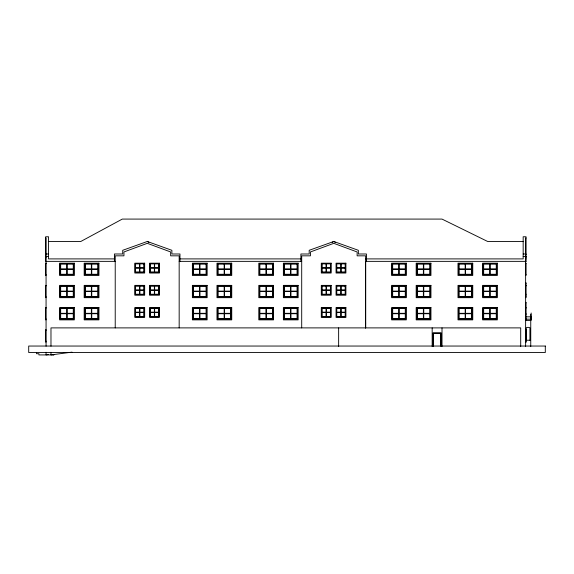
<?xml version="1.0" encoding="UTF-8"?>
<svg xmlns="http://www.w3.org/2000/svg" width="574" height="574" viewBox="0 0 574 574"><rect width="100%" height="100%" fill="white"/><g stroke="black" fill="none" stroke-linecap="round" stroke-linejoin="round"><path stroke-width="0.86" d="M301.702 327.89L301.702 255.832L310.419 255.832L310.419 251.957L333.774 243.326L357.128 251.957L357.128 255.832L365.645 255.832L365.645 327.89L365.645 261.364L526.035 261.364L526.035 236.768L523.165 236.768L523.165 258.903L365.652 258.903M332.21 242.328L333.774 241.482L358.355 250.3L358.355 253.988L366.449 253.988L366.449 261.364M179.971 261.364L179.971 253.988L171.877 253.988L171.877 250.3L147.296 241.482L122.714 250.3L122.714 253.988L114.413 253.988L114.413 261.364M48.668 354.467L46.064 354.919L46.064 352.249M72.008 352.142L50.978 354.919L50.978 352.307M45.655 238.002L46.064 238.002L46.064 346.208M526.035 238.002L525.626 238.002L525.626 346.588M48.525 241.482L80.798 241.482L122.298 219.081L442.009 219.081L487.663 241.482L523.165 241.482M45.655 253.988L48.525 253.988M523.165 253.988L526.035 253.988M45.655 254.497L46.064 254.497M525.626 254.497L526.035 254.497M45.655 256.442L48.525 256.442M523.165 256.442L526.035 256.442M525.626 256.75L526.035 256.75M45.655 257.676L46.064 257.676M525.626 257.676L526.035 257.676M114.413 258.903L48.525 258.903L48.525 236.768L45.655 236.768L45.655 261.364L115.223 261.364M179.971 258.903L300.891 258.903M525.626 258.903L526.035 258.903M179.167 261.364L301.702 261.364M46.064 263.186L45.662 263.186L45.662 275.484L46.064 275.484M525.626 263.186L526.028 263.186L526.028 275.484L525.626 275.484M45.662 263.696L46.064 263.696M525.626 263.696L526.028 263.696M45.662 274.594L46.064 274.594M525.626 274.594L526.028 274.594M525.626 282.767L526.028 282.767L526.028 297.669L525.626 297.669M525.626 283.269L526.028 283.269M46.064 285.378L45.662 285.378L45.662 297.669L46.064 297.669M525.626 285.378L526.028 285.378M45.662 285.881L46.064 285.881M525.626 285.881L526.028 285.881M525.626 294.168L526.028 294.168M525.626 295.058L526.028 295.058M45.662 296.78L46.064 296.78M525.626 296.78L526.028 296.78M525.626 302.34L526.028 302.34L526.028 319.862L525.626 319.862M525.626 302.85L526.028 302.85M46.064 307.564L45.662 307.564L45.662 319.862L46.064 319.862M525.626 307.564L526.028 307.564M45.662 308.073L46.064 308.073M525.626 308.073L526.028 308.073M525.626 313.741L526.028 313.741M525.626 314.638L526.028 314.638M525.626 316.826L531.158 316.826M530.749 317.924L531.158 317.924M45.662 318.965L46.064 318.965M525.626 318.965L526.028 318.965M525.626 319.158L531.158 319.158M525.626 320.385L531.158 320.385L531.158 312.995M365.495 327.89L365.624 322.71M46.064 329.756L45.662 329.756L45.662 342.047L46.064 342.047M525.626 329.749L526.028 329.77L526.028 342.068L525.626 342.068L526.028 342.039M45.662 330.258L46.064 330.258M525.626 330.28L526.028 330.251M433.054 333.142L441.126 333.142M526.035 333.135L526.437 333.135L526.437 332.324M45.662 341.157L46.064 341.157M525.626 341.15L526.028 341.178M53.131 354.517L53.899 354.517M53.899 354.919L38.917 354.919L38.917 353.713L36.499 353.713L36.499 352.501M525.626 261.227L526.035 261.364M335.331 242.328L333.774 241.482L309.192 250.3L309.192 253.988L300.891 253.988L300.891 261.364M147.296 241.482L148.853 242.328M530.749 314.236L530.749 346.624M520.704 346.531L520.704 327.89L50.978 327.89L50.978 346.201M442.009 327.89L442.009 346.531M441.126 346.409L441.126 332.999L433.054 332.999L433.054 346.409M440.724 345.986L440.724 333.551L433.463 333.551L433.463 345.986M432.172 327.89L432.172 346.531M338.638 327.89L338.638 346.509M179.167 327.89L179.167 255.832L170.65 255.832L170.65 251.957L147.296 243.326L123.941 251.957L123.941 255.832L115.223 255.832L115.223 327.89M53.439 354.517L53.439 354.919M74.347 263.186L59.588 263.186L59.588 275.484L74.347 275.484L74.347 263.186M98.936 263.186L84.184 263.186L84.184 275.484L98.936 275.484L98.936 263.186M144.662 263.186L134.825 263.186L134.825 273.023L144.662 273.023L144.662 263.186M159.421 263.186L149.584 263.186L149.584 273.023L159.421 273.023L159.421 263.186M207.149 263.186L192.39 263.186L192.39 275.484L207.149 275.484L207.149 263.186M231.738 263.186L216.986 263.186L216.986 275.484L231.738 275.484L231.738 263.186M273.547 263.186L258.795 263.186L258.795 275.484L273.547 275.484L273.547 263.186M298.143 263.186L283.384 263.186L283.384 275.484L298.143 275.484L298.143 263.186M331.141 263.186L321.304 263.186L321.304 273.023L331.141 273.023L331.141 263.186M345.9 263.186L336.063 263.186L336.063 273.023L345.9 273.023L345.9 263.186M406.349 263.186L391.597 263.186L391.597 275.484L406.349 275.484L406.349 263.186M430.945 263.186L416.186 263.186L416.186 275.484L430.945 275.484L430.945 263.186M472.754 263.186L457.995 263.186L457.995 275.484L472.754 275.484L472.754 263.186M497.342 263.186L482.591 263.186L482.591 275.484L497.342 275.484L497.342 263.186M144.203 263.588L135.285 263.588L135.285 272.313L144.203 272.313L144.203 263.588M158.955 263.588L150.044 263.588L150.044 272.313L158.955 272.313L158.955 263.588M330.681 263.588L321.763 263.588L321.763 272.313L330.681 272.313L330.681 263.588M345.433 263.588L336.522 263.588L336.522 272.313L345.433 272.313L345.433 263.588M73.651 263.696L60.277 263.696L60.277 274.594L73.651 274.594L73.651 263.696M98.247 263.696L84.873 263.696L84.873 274.594L98.247 274.594L98.247 263.696M206.453 263.696L193.079 263.696L193.079 274.594L206.453 274.594L206.453 263.696M231.049 263.696L217.675 263.696L217.675 274.594L231.049 274.594L231.049 263.696M272.858 263.696L259.484 263.696L259.484 274.594L272.858 274.594L272.858 263.696M297.447 263.696L284.08 263.696L284.08 274.594L297.447 274.594L297.447 263.696M405.66 263.696L392.286 263.696L392.286 274.594L405.66 274.594L405.66 263.696M430.249 263.696L416.882 263.696L416.882 274.594L430.249 274.594L430.249 263.696M472.058 263.696L458.683 263.696L458.683 274.594L472.058 274.594L472.058 263.696M496.654 263.696L483.279 263.696L483.279 274.594L496.654 274.594L496.654 263.696M139.618 263.846L135.543 263.846L135.543 267.793L139.618 267.793L139.618 263.846M143.945 263.846L139.869 263.846L139.869 267.793L143.945 267.793L143.945 263.846M154.37 263.846L150.302 263.846L150.302 267.793L154.37 267.793L154.37 263.846M158.704 263.846L154.628 263.846L154.628 267.793L158.704 267.793L158.704 263.846M326.097 263.846L322.021 263.846L322.021 267.793L326.097 267.793L326.097 263.846M330.423 263.846L326.348 263.846L326.348 267.793L330.423 267.793L330.423 263.846M340.848 263.846L336.78 263.846L336.78 267.793L340.848 267.793L340.848 263.846M345.182 263.846L341.107 263.846L341.107 267.793L345.182 267.793L345.182 263.846M66.778 264.011L60.665 264.011L60.665 268.941L66.778 268.941L66.778 264.011M73.271 264.011L67.158 264.011L67.158 268.941L73.271 268.941L73.271 264.011M91.366 264.011L85.261 264.011L85.261 268.941L91.366 268.941L91.366 264.011M97.86 264.011L91.754 264.011L91.754 268.941L97.86 268.941L97.86 264.011M199.58 264.011L193.467 264.011L193.467 268.941L199.58 268.941L199.58 264.011M206.073 264.011L199.96 264.011L199.96 268.941L206.073 268.941L206.073 264.011M224.169 264.011L218.063 264.011L218.063 268.941L224.169 268.941L224.169 264.011M230.662 264.011L224.556 264.011L224.556 268.941L230.662 268.941L230.662 264.011M265.977 264.011L259.871 264.011L259.871 268.941L265.977 268.941L265.977 264.011M272.471 264.011L266.365 264.011L266.365 268.941L272.471 268.941L272.471 264.011M290.573 264.011L284.46 264.011L284.46 268.941L290.573 268.941L290.573 264.011M297.067 264.011L290.953 264.011L290.953 268.941L297.067 268.941L297.067 264.011M398.779 264.011L392.673 264.011L392.673 268.941L398.779 268.941L398.779 264.011M405.273 264.011L399.167 264.011L399.167 268.941L405.273 268.941L405.273 264.011M423.375 264.011L417.262 264.011L417.262 268.941L423.375 268.941L423.375 264.011M429.869 264.011L423.756 264.011L423.756 268.941L429.869 268.941L429.869 264.011M465.184 264.011L459.071 264.011L459.071 268.941L465.184 268.941L465.184 264.011M471.677 264.011L465.564 264.011L465.564 268.941L471.677 268.941L471.677 264.011M489.773 264.011L483.667 264.011L483.667 268.941L489.773 268.941L489.773 264.011M496.266 264.011L490.16 264.011L490.16 268.941L496.266 268.941L496.266 264.011M139.618 268.115L135.543 268.115L135.543 272.054L139.618 272.054L139.618 268.115M143.945 268.115L139.869 268.115L139.869 272.054L143.945 272.054L143.945 268.115M154.37 268.115L150.302 268.115L150.302 272.054L154.37 272.054L154.37 268.115M158.704 268.115L154.628 268.115L154.628 272.054L158.704 272.054L158.704 268.115M326.097 268.115L322.021 268.115L322.021 272.054L326.097 272.054L326.097 268.115M330.423 268.115L326.348 268.115L326.348 272.054L330.423 272.054L330.423 268.115M340.848 268.115L336.78 268.115L336.78 272.054L340.848 272.054L340.848 268.115M345.182 268.115L341.107 268.115L341.107 272.054L345.182 272.054L345.182 268.115M66.778 269.342L60.665 269.342L60.665 274.272L66.778 274.272L66.778 269.342M73.271 269.342L67.158 269.342L67.158 274.272L73.271 274.272L73.271 269.342M91.366 269.342L85.261 269.342L85.261 274.272L91.366 274.272L91.366 269.342M97.86 269.342L91.754 269.342L91.754 274.272L97.86 274.272L97.86 269.342M199.58 269.342L193.467 269.342L193.467 274.272L199.58 274.272L199.58 269.342M206.073 269.342L199.96 269.342L199.96 274.272L206.073 274.272L206.073 269.342M224.169 269.342L218.063 269.342L218.063 274.272L224.169 274.272L224.169 269.342M230.662 269.342L224.556 269.342L224.556 274.272L230.662 274.272L230.662 269.342M265.977 269.342L259.871 269.342L259.871 274.272L265.977 274.272L265.977 269.342M272.471 269.342L266.365 269.342L266.365 274.272L272.471 274.272L272.471 269.342M290.573 269.342L284.46 269.342L284.46 274.272L290.573 274.272L290.573 269.342M297.067 269.342L290.953 269.342L290.953 274.272L297.067 274.272L297.067 269.342M398.779 269.342L392.673 269.342L392.673 274.272L398.779 274.272L398.779 269.342M405.273 269.342L399.167 269.342L399.167 274.272L405.273 274.272L405.273 269.342M423.375 269.342L417.262 269.342L417.262 274.272L423.375 274.272L423.375 269.342M429.869 269.342L423.756 269.342L423.756 274.272L429.869 274.272L429.869 269.342M465.184 269.342L459.071 269.342L459.071 274.272L465.184 274.272L465.184 269.342M471.677 269.342L465.564 269.342L465.564 274.272L471.677 274.272L471.677 269.342M489.773 269.342L483.667 269.342L483.667 274.272L489.773 274.272L489.773 269.342M496.266 269.342L490.16 269.342L490.16 274.272L496.266 274.272L496.266 269.342M74.347 285.378L59.588 285.378L59.588 297.669L74.347 297.669L74.347 285.378M98.936 285.378L84.184 285.378L84.184 297.669L98.936 297.669L98.936 285.378M144.662 285.378L134.825 285.378L134.825 295.215L144.662 295.215L144.662 285.378M159.421 285.378L149.584 285.378L149.584 295.215L159.421 295.215L159.421 285.378M207.149 285.378L192.39 285.378L192.39 297.669L207.149 297.669L207.149 285.378M231.738 285.378L216.986 285.378L216.986 297.669L231.738 297.669L231.738 285.378M273.547 285.378L258.795 285.378L258.795 297.669L273.547 297.669L273.547 285.378M298.143 285.378L283.384 285.378L283.384 297.669L298.143 297.669L298.143 285.378M331.141 285.378L321.304 285.378L321.304 295.215L331.141 295.215L331.141 285.378M345.9 285.378L336.063 285.378L336.063 295.215L345.9 295.215L345.9 285.378M406.349 285.378L391.597 285.378L391.597 297.669L406.349 297.669L406.349 285.378M430.945 285.378L416.186 285.378L416.186 297.669L430.945 297.669L430.945 285.378M472.754 285.378L457.995 285.378L457.995 297.669L472.754 297.669L472.754 285.378M497.342 285.378L482.591 285.378L482.591 297.669L497.342 297.669L497.342 285.378M144.203 285.78L135.285 285.78L135.285 294.498L144.203 294.498L144.203 285.78M158.955 285.78L150.044 285.78L150.044 294.498L158.955 294.498L158.955 285.78M330.681 285.78L321.763 285.78L321.763 294.498L330.681 294.498L330.681 285.78M345.433 285.78L336.522 285.78L336.522 294.498L345.433 294.498L345.433 285.78M73.651 285.881L60.277 285.881L60.277 296.78L73.651 296.78L73.651 285.881M98.247 285.881L84.873 285.881L84.873 296.78L98.247 296.78L98.247 285.881M206.453 285.881L193.079 285.881L193.079 296.78L206.453 296.78L206.453 285.881M231.049 285.881L217.675 285.881L217.675 296.78L231.049 296.78L231.049 285.881M272.858 285.881L259.484 285.881L259.484 296.78L272.858 296.78L272.858 285.881M297.447 285.881L284.08 285.881L284.08 296.78L297.447 296.78L297.447 285.881M405.66 285.881L392.286 285.881L392.286 296.78L405.66 296.78L405.66 285.881M430.249 285.881L416.882 285.881L416.882 296.78L430.249 296.78L430.249 285.881M472.058 285.881L458.683 285.881L458.683 296.78L472.058 296.78L472.058 285.881M496.654 285.881L483.279 285.881L483.279 296.78L496.654 296.78L496.654 285.881M139.618 286.039L135.543 286.039L135.543 289.978L139.618 289.978L139.618 286.039M143.945 286.039L139.869 286.039L139.869 289.978L143.945 289.978L143.945 286.039M154.37 286.039L150.302 286.039L150.302 289.978L154.37 289.978L154.37 286.039M158.704 286.039L154.628 286.039L154.628 289.978L158.704 289.978L158.704 286.039M326.097 286.039L322.021 286.039L322.021 289.978L326.097 289.978L326.097 286.039M330.423 286.039L326.348 286.039L326.348 289.978L330.423 289.978L330.423 286.039M340.848 286.039L336.78 286.039L336.78 289.978L340.848 289.978L340.848 286.039M345.182 286.039L341.107 286.039L341.107 289.978L345.182 289.978L345.182 286.039M66.778 286.204L60.665 286.204L60.665 291.126L66.778 291.126L66.778 286.204M73.271 286.204L67.158 286.204L67.158 291.126L73.271 291.126L73.271 286.204M91.366 286.204L85.261 286.204L85.261 291.126L91.366 291.126L91.366 286.204M97.86 286.204L91.754 286.204L91.754 291.126L97.86 291.126L97.86 286.204M199.58 286.204L193.467 286.204L193.467 291.126L199.58 291.126L199.58 286.204M206.073 286.204L199.96 286.204L199.96 291.126L206.073 291.126L206.073 286.204M224.169 286.204L218.063 286.204L218.063 291.126L224.169 291.126L224.169 286.204M230.662 286.204L224.556 286.204L224.556 291.126L230.662 291.126L230.662 286.204M265.977 286.204L259.871 286.204L259.871 291.126L265.977 291.126L265.977 286.204M272.471 286.204L266.365 286.204L266.365 291.126L272.471 291.126L272.471 286.204M290.573 286.204L284.46 286.204L284.46 291.126L290.573 291.126L290.573 286.204M297.067 286.204L290.953 286.204L290.953 291.126L297.067 291.126L297.067 286.204M398.779 286.204L392.673 286.204L392.673 291.126L398.779 291.126L398.779 286.204M405.273 286.204L399.167 286.204L399.167 291.126L405.273 291.126L405.273 286.204M423.375 286.204L417.262 286.204L417.262 291.126L423.375 291.126L423.375 286.204M429.869 286.204L423.756 286.204L423.756 291.126L429.869 291.126L429.869 286.204M465.184 286.204L459.071 286.204L459.071 291.126L465.184 291.126L465.184 286.204M471.677 286.204L465.564 286.204L465.564 291.126L471.677 291.126L471.677 286.204M489.773 286.204L483.667 286.204L483.667 291.126L489.773 291.126L489.773 286.204M496.266 286.204L490.16 286.204L490.16 291.126L496.266 291.126L496.266 286.204M139.618 290.3L135.543 290.3L135.543 294.24L139.618 294.24L139.618 290.3M143.945 290.3L139.869 290.3L139.869 294.24L143.945 294.24L143.945 290.3M154.37 290.3L150.302 290.3L150.302 294.24L154.37 294.24L154.37 290.3M158.704 290.3L154.628 290.3L154.628 294.24L158.704 294.24L158.704 290.3M326.097 290.3L322.021 290.3L322.021 294.24L326.097 294.24L326.097 290.3M330.423 290.3L326.348 290.3L326.348 294.24L330.423 294.24L330.423 290.3M340.848 290.3L336.78 290.3L336.78 294.24L340.848 294.24L340.848 290.3M345.182 290.3L341.107 290.3L341.107 294.24L345.182 294.24L345.182 290.3M66.778 291.535L60.665 291.535L60.665 296.457L66.778 296.457L66.778 291.535M73.271 291.535L67.158 291.535L67.158 296.457L73.271 296.457L73.271 291.535M91.366 291.535L85.261 291.535L85.261 296.457L91.366 296.457L91.366 291.535M97.86 291.535L91.754 291.535L91.754 296.457L97.86 296.457L97.86 291.535M199.58 291.535L193.467 291.535L193.467 296.457L199.58 296.457L199.58 291.535M206.073 291.535L199.96 291.535L199.96 296.457L206.073 296.457L206.073 291.535M224.169 291.535L218.063 291.535L218.063 296.457L224.169 296.457L224.169 291.535M230.662 291.535L224.556 291.535L224.556 296.457L230.662 296.457L230.662 291.535M265.977 291.535L259.871 291.535L259.871 296.457L265.977 296.457L265.977 291.535M272.471 291.535L266.365 291.535L266.365 296.457L272.471 296.457L272.471 291.535M290.573 291.535L284.46 291.535L284.46 296.457L290.573 296.457L290.573 291.535M297.067 291.535L290.953 291.535L290.953 296.457L297.067 296.457L297.067 291.535M398.779 291.535L392.673 291.535L392.673 296.457L398.779 296.457L398.779 291.535M405.273 291.535L399.167 291.535L399.167 296.457L405.273 296.457L405.273 291.535M423.375 291.535L417.262 291.535L417.262 296.457L423.375 296.457L423.375 291.535M429.869 291.535L423.756 291.535L423.756 296.457L429.869 296.457L429.869 291.535M465.184 291.535L459.071 291.535L459.071 296.457L465.184 296.457L465.184 291.535M471.677 291.535L465.564 291.535L465.564 296.457L471.677 296.457L471.677 291.535M489.773 291.535L483.667 291.535L483.667 296.457L489.773 296.457L489.773 291.535M496.266 291.535L490.16 291.535L490.16 296.457L496.266 296.457L496.266 291.535M74.347 307.564L59.588 307.564L59.588 319.862L74.347 319.862L74.347 307.564M98.936 307.564L84.184 307.564L84.184 319.862L98.936 319.862L98.936 307.564M144.662 307.564L134.825 307.564L134.825 317.4L144.662 317.4L144.662 307.564M159.421 307.564L149.584 307.564L149.584 317.4L159.421 317.4L159.421 307.564M207.149 307.564L192.39 307.564L192.39 319.862L207.149 319.862L207.149 307.564M231.738 307.564L216.986 307.564L216.986 319.862L231.738 319.862L231.738 307.564M273.547 307.564L258.795 307.564L258.795 319.862L273.547 319.862L273.547 307.564M298.143 307.564L283.384 307.564L283.384 319.862L298.143 319.862L298.143 307.564M331.141 307.564L321.304 307.564L321.304 317.4L331.141 317.4L331.141 307.564M345.9 307.564L336.063 307.564L336.063 317.4L345.9 317.4L345.9 307.564M406.349 307.564L391.597 307.564L391.597 319.862L406.349 319.862L406.349 307.564M430.945 307.564L416.186 307.564L416.186 319.862L430.945 319.862L430.945 307.564M472.754 307.564L457.995 307.564L457.995 319.862L472.754 319.862L472.754 307.564M497.342 307.564L482.591 307.564L482.591 319.862L497.342 319.862L497.342 307.564M144.203 307.965L135.285 307.965L135.285 316.69L144.203 316.69L144.203 307.965M158.955 307.965L150.044 307.965L150.044 316.69L158.955 316.69L158.955 307.965M330.681 307.965L321.763 307.965L321.763 316.69L330.681 316.69L330.681 307.965M345.433 307.965L336.522 307.965L336.522 316.69L345.433 316.69L345.433 307.965M73.651 308.073L60.277 308.073L60.277 318.965L73.651 318.965L73.651 308.073M98.247 308.073L84.873 308.073L84.873 318.965L98.247 318.965L98.247 308.073M206.453 308.073L193.079 308.073L193.079 318.965L206.453 318.965L206.453 308.073M231.049 308.073L217.675 308.073L217.675 318.965L231.049 318.965L231.049 308.073M272.858 308.073L259.484 308.073L259.484 318.965L272.858 318.965L272.858 308.073M297.447 308.073L284.08 308.073L284.08 318.965L297.447 318.965L297.447 308.073M405.66 308.073L392.286 308.073L392.286 318.965L405.66 318.965L405.66 308.073M430.249 308.073L416.882 308.073L416.882 318.965L430.249 318.965L430.249 308.073M472.058 308.073L458.683 308.073L458.683 318.965L472.058 318.965L472.058 308.073M496.654 308.073L483.279 308.073L483.279 318.965L496.654 318.965L496.654 308.073M139.618 308.224L135.543 308.224L135.543 312.17L139.618 312.17L139.618 308.224M143.945 308.224L139.869 308.224L139.869 312.17L143.945 312.17L143.945 308.224M154.37 308.224L150.302 308.224L150.302 312.17L154.37 312.17L154.37 308.224M158.704 308.224L154.628 308.224L154.628 312.17L158.704 312.17L158.704 308.224M326.097 308.224L322.021 308.224L322.021 312.17L326.097 312.17L326.097 308.224M330.423 308.224L326.348 308.224L326.348 312.17L330.423 312.17L330.423 308.224M340.848 308.224L336.78 308.224L336.78 312.17L340.848 312.17L340.848 308.224M345.182 308.224L341.107 308.224L341.107 312.17L345.182 312.17L345.182 308.224M66.778 308.389L60.665 308.389L60.665 313.318L66.778 313.318L66.778 308.389M73.271 308.389L67.158 308.389L67.158 313.318L73.271 313.318L73.271 308.389M91.366 308.389L85.261 308.389L85.261 313.318L91.366 313.318L91.366 308.389M97.86 308.389L91.754 308.389L91.754 313.318L97.86 313.318L97.86 308.389M199.58 308.389L193.467 308.389L193.467 313.318L199.58 313.318L199.58 308.389M206.073 308.389L199.96 308.389L199.96 313.318L206.073 313.318L206.073 308.389M224.169 308.389L218.063 308.389L218.063 313.318L224.169 313.318L224.169 308.389M230.662 308.389L224.556 308.389L224.556 313.318L230.662 313.318L230.662 308.389M265.977 308.389L259.871 308.389L259.871 313.318L265.977 313.318L265.977 308.389M272.471 308.389L266.365 308.389L266.365 313.318L272.471 313.318L272.471 308.389M290.573 308.389L284.46 308.389L284.46 313.318L290.573 313.318L290.573 308.389M297.067 308.389L290.953 308.389L290.953 313.318L297.067 313.318L297.067 308.389M398.779 308.389L392.673 308.389L392.673 313.318L398.779 313.318L398.779 308.389M405.273 308.389L399.167 308.389L399.167 313.318L405.273 313.318L405.273 308.389M423.375 308.389L417.262 308.389L417.262 313.318L423.375 313.318L423.375 308.389M429.869 308.389L423.756 308.389L423.756 313.318L429.869 313.318L429.869 308.389M465.184 308.389L459.071 308.389L459.071 313.318L465.184 313.318L465.184 308.389M471.677 308.389L465.564 308.389L465.564 313.318L471.677 313.318L471.677 308.389M489.773 308.389L483.667 308.389L483.667 313.318L489.773 313.318L489.773 308.389M496.266 308.389L490.16 308.389L490.16 313.318L496.266 313.318L496.266 308.389M139.618 312.493L135.543 312.493L135.543 316.432L139.618 316.432L139.618 312.493M143.945 312.493L139.869 312.493L139.869 316.432L143.945 316.432L143.945 312.493M154.37 312.493L150.302 312.493L150.302 316.432L154.37 316.432L154.37 312.493M158.704 312.493L154.628 312.493L154.628 316.432L158.704 316.432L158.704 312.493M326.097 312.493L322.021 312.493L322.021 316.432L326.097 316.432L326.097 312.493M330.423 312.493L326.348 312.493L326.348 316.432L330.423 316.432L330.423 312.493M340.848 312.493L336.78 312.493L336.78 316.432L340.848 316.432L340.848 312.493M345.182 312.493L341.107 312.493L341.107 316.432L345.182 316.432L345.182 312.493M66.778 313.72L60.665 313.72L60.665 318.649L66.778 318.649L66.778 313.72M73.271 313.72L67.158 313.72L67.158 318.649L73.271 318.649L73.271 313.72M91.366 313.72L85.261 313.72L85.261 318.649L91.366 318.649L91.366 313.72M97.86 313.72L91.754 313.72L91.754 318.649L97.86 318.649L97.86 313.72M199.58 313.72L193.467 313.72L193.467 318.649L199.58 318.649L199.58 313.72M206.073 313.72L199.96 313.72L199.96 318.649L206.073 318.649L206.073 313.72M224.169 313.72L218.063 313.72L218.063 318.649L224.169 318.649L224.169 313.72M230.662 313.72L224.556 313.72L224.556 318.649L230.662 318.649L230.662 313.72M265.977 313.72L259.871 313.72L259.871 318.649L265.977 318.649L265.977 313.72M272.471 313.72L266.365 313.72L266.365 318.649L272.471 318.649L272.471 313.72M290.573 313.72L284.46 313.72L284.46 318.649L290.573 318.649L290.573 313.72M297.067 313.72L290.953 313.72L290.953 318.649L297.067 318.649L297.067 313.72M398.779 313.72L392.673 313.72L392.673 318.649L398.779 318.649L398.779 313.72M405.273 313.72L399.167 313.72L399.167 318.649L405.273 318.649L405.273 313.72M423.375 313.72L417.262 313.72L417.262 318.649L423.375 318.649L423.375 313.72M429.869 313.72L423.756 313.72L423.756 318.649L429.869 318.649L429.869 313.72M465.184 313.72L459.071 313.72L459.071 318.649L465.184 318.649L465.184 313.72M471.677 313.72L465.564 313.72L465.564 318.649L471.677 318.649L471.677 313.72M489.773 313.72L483.667 313.72L483.667 318.649L489.773 318.649L489.773 313.72M496.266 313.72L490.16 313.72L490.16 318.649L496.266 318.649L496.266 313.72M529.931 340.238L526.243 340.238L526.243 327.761A4.355 4.355 0 0 1 529.931 327.761L529.931 340.238M545.3 346.043L28.7 346.043L28.7 352.501L545.3 352.501L545.3 346.043"/></g></svg>
